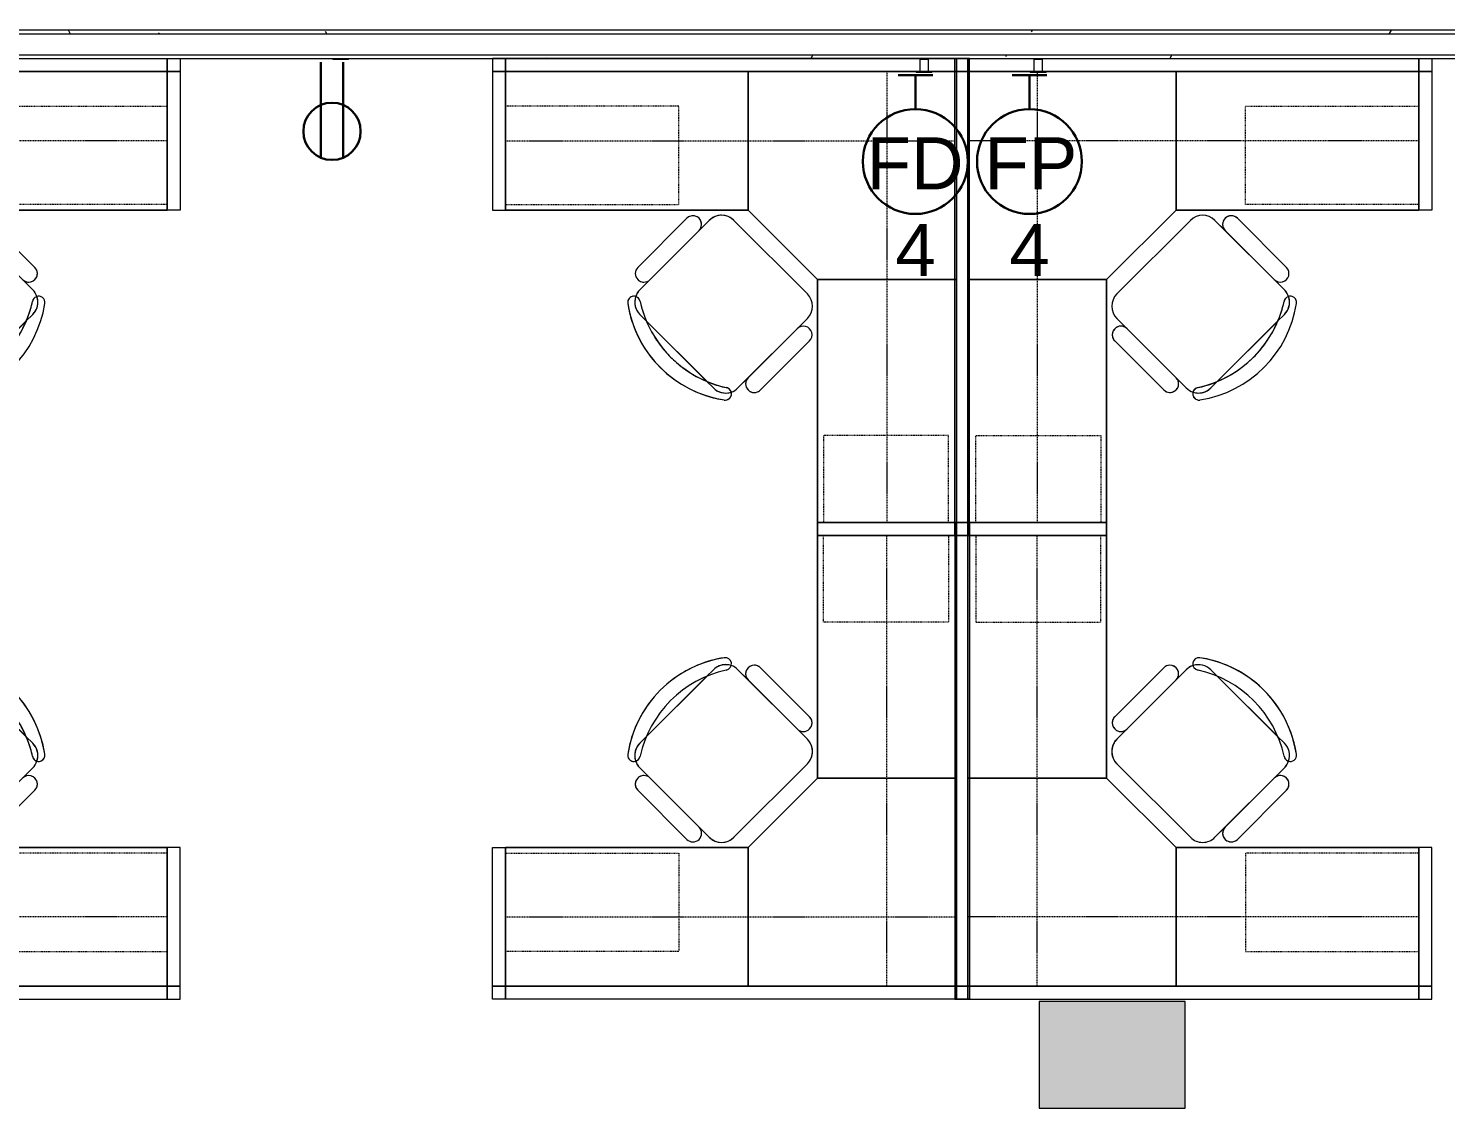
# Model space of a CAD drawing. Header units: inches. Extents: x 0 to 1536, y 72 to 1354.
# Drawn here: x 641.5 to 886.6, y 264.8 to 452.4 of the extents above; entities that cross this region are included whole.
import ezdxf

# ---------------------------------------------------------------- set-up
doc = ezdxf.new("R2010")
doc.units = ezdxf.units.IN
doc.header["$MEASUREMENT"] = 0
doc.linetypes.add('Hidden', pattern=[0.28125, 0.1875, -0.09375])
doc.linetypes.add('Hidden2', pattern=[0.140625, 0.09375, -0.046875])
for name, color, linetype, lineweight in [('A-ANNO-NOTE', 131, 'Continuous', 9), ('A-COLS', 52, 'Continuous', 13), ('A-WALL', 113, 'Continuous', 13), ('A-WALL-PATT', 111, 'Continuous', 13), ('E-ELEC-FIXT', 91, 'Continuous', 9), ('I-FURN', 30, 'Continuous', 9), ('I-FURN-PNLS', 30, 'Continuous', 9), ('I-WALL', 2, 'Continuous', 13)]:
    doc.layers.add(name, color=color, linetype=linetype, lineweight=lineweight)
doc.styles.add('Swis721 Lt BT_2', font='swissl.ttf', dxfattribs={"height": 9})
pattern_1 = [(0, (0, 0), (30.72, 7.68), [1.267, -21.773, 1.267, -21.773, -122.88]), (0, (0, 0), (30.72, 7.68), [-46.08, 1.267, -44.813, 1.267, -21.773, -53.76]), (0, (0, 0), (30.72, 7.68), [-115.2, 1.267, -14.093, 1.267, -37.133]), (120, (11.52, 3.84), (-22.011075, 22.7643), [1.267, -21.773, 1.267, -21.773, -122.88]), (120, (11.52, 3.84), (-22.011075, 22.7643), [-46.08, 1.267, -44.813, 1.267, -21.773, -53.76]), (120, (11.52, 3.84), (-22.011075, 22.7643), [-115.2, 1.267, -14.093, 1.267, -37.133]), (240, (15.36, 19.2), (-8.708925, -30.4443), [1.267, -21.773, 1.267, -21.773, -122.88]), (240, (15.36, 19.2), (-8.708925, -30.4443), [-46.08, 1.267, -44.813, 1.267, -21.773, -53.76]), (240, (15.36, 19.2), (-8.708925, -30.4443), [-115.2, 1.267, -14.093, 1.267, -37.133])]

# ---------------------------------------------------------------- blocks, each defined once
blk = doc.blocks.new('F-Workstation - Generic Typical - F-Workstation - admin-7098576-Level XX  POWER _ SIGNAL')
at = {"layer": 'I-FURN'}
for p, q in [((25.76, -38.49), (38.49, -25.76)), ((38.49, -25.76), (25.76, -38.49)), ((25.76, -38.49), (38.49, -25.76)), ((42.73, -25.76), (54.75, -37.78)), ((44.5, -27.53), (42.73, -25.76)), ((42.73, -25.76), (44.5, -27.53)), ((46.62, -25.4), (55.1, -33.89)), ((55.1, -33.89), (46.62, -25.4)), ((46.62, -25.4), (55.1, -33.89)), ((44.5, -27.53), (52.98, -36.01)), ((52.98, -36.01), (44.5, -27.53)), ((52.98, -36.01), (44.5, -27.53)), ((44.5, -27.53), (52.98, -36.01)), ((54.75, -37.78), (52.98, -36.01)), ((52.98, -36.01), (54.75, -37.78)), ((37.78, -54.75), (25.76, -42.73)), ((25.76, -42.73), (27.53, -44.5)), ((27.53, -44.5), (25.76, -42.73)), ((53.65, -43.12), (43.12, -53.65)), ((43.2, -53.57), (53.57, -43.2)), ((53.57, -43.2), (43.2, -53.57)), ((53.57, -43.2), (54.75, -42.02)), ((54.75, -42.02), (53.57, -43.2)), ((36.01, -52.98), (27.53, -44.5)), ((27.53, -44.5), (36.01, -52.98)), ((27.53, -44.5), (36.01, -52.98)), ((36.01, -52.98), (27.53, -44.5)), ((33.89, -55.1), (25.4, -46.62)), ((25.4, -46.62), (33.89, -55.1)), ((33.89, -55.1), (25.4, -46.62)), ((36.01, -52.98), (37.78, -54.75)), ((37.78, -54.75), (36.01, -52.98)), ((42.02, -54.75), (43.2, -53.57)), ((43.2, -53.57), (42.02, -54.75))]:
    blk.add_line(p, q, dxfattribs=at)
for centre, radius, start, end in [((40.61, -27.88), 3, 45, 135), ((40.61, -27.88), 3, 45, 135), ((40.61, -27.88), 3, 105, 135), ((40.61, -27.88), 3, 60, 105), ((40.61, -27.88), 3, 45, 60), ((45.56, -26.46), 1.5, 45, 225), ((45.56, -26.46), 1.5, 45, 225), ((45.56, -26.46), 1.5, 90, 210), ((45.56, -26.46), 1.5, 75, 90), ((45.56, -26.46), 1.5, 45, 75), ((45.56, -26.46), 1.5, 210, 225), ((54.04, -34.95), 1.5, 225, 45), ((54.04, -34.95), 1.5, 225, 45), ((54.04, -34.95), 1.5, 15, 45), ((54.04, -34.95), 1.5, 225, 255), ((54.04, -34.95), 1.5, 255, 270), ((54.04, -34.95), 1.5, 270, 315), ((54.04, -34.95), 1.5, 315, 15), ((27.88, -40.61), 3, 135, 225), ((27.88, -40.61), 3, 135, 225), ((27.88, -40.61), 3, 135, 225), ((55.77, -39.97), 1.08, 351.1745, 171.1745), ((55.77, -39.97), 1.08, 351.1745, 171.1745), ((52.63, -39.9), 3, 18.7164, 45), ((52.63, -39.9), 3, 18.6047, 45), ((52.63, -39.9), 3, 30, 45), ((52.63, -39.9), 3, 315, 18.6047), ((52.63, -39.9), 3, 315, 18.6047), ((55.77, -39.97), 1.08, 81.1745, 141.1745), ((52.63, -39.9), 3, 18.6047, 30), ((55.77, -39.97), 1.08, 351.1745, 81.1745), ((35.53, -35.53), 19.64, 282.5758, 347.4242), ((35.53, -35.53), 19.64, 282.5758, 347.4242), ((35.53, -35.53), 19.64, 282.5758, 347.4242), ((37.07, -37.07), 20, 278.8255, 351.1745), ((37.07, -37.07), 20, 278.8255, 351.1745), ((55.77, -39.97), 1.08, 141.1745, 171.1745), ((37.07, -37.07), 20, 342.1309, 351.1745), ((26.46, -45.56), 1.5, 45, 225), ((26.46, -45.56), 1.5, 45, 225), ((26.46, -45.56), 1.5, 105, 225), ((26.46, -45.56), 1.5, 60, 105), ((37.07, -37.07), 20, 324.0436, 342.1309), ((26.46, -45.56), 1.5, 45, 60), ((37.07, -37.07), 20, 278.8255, 324.0436), ((34.95, -54.04), 1.5, 225, 45), ((34.95, -54.04), 1.5, 225, 45), ((34.95, -54.04), 1.5, 30, 45), ((34.95, -54.04), 1.5, 345, 30), ((34.95, -54.04), 1.5, 225, 240), ((34.95, -54.04), 1.5, 240, 345), ((39.9, -52.63), 3, 225, 251.2836), ((39.9, -52.63), 3, 225, 251.3953), ((39.9, -52.63), 3, 225, 240), ((39.9, -52.63), 3, 240, 251.3953), ((39.97, -55.77), 1.08, 98.8255, 278.8255), ((39.97, -55.77), 1.08, 98.8255, 278.8255), ((39.97, -55.77), 1.08, 158.8255, 278.8255), ((39.9, -52.63), 3, 251.3953, 315), ((39.9, -52.63), 3, 251.3953, 315), ((39.97, -55.77), 1.08, 143.8255, 158.8255), ((39.97, -55.77), 1.08, 98.8255, 143.8255)]:
    blk.add_arc(centre, radius, start, end, dxfattribs=at)
at = {"layer": 'I-FURN-PNLS'}
for p, q in [((-2.25, 2.25), (-2.25, 0)), ((0, 2.25), (-2.25, 2.25)), ((-2.25, 0), (0, 0)), ((0, 0), (-2.25, 0)), ((-2.25, 0), (-2.25, -78)), ((0, 0), (0, 2.25)), ((78, 2.25), (0, 2.25)), ((0, 2.25), (0, 0)), ((0, 0), (78, 0)), ((0, -78), (0, 0)), ((0, 0), (0, -36)), ((36, 0), (0, 0)), ((0, 0), (0, -36)), ((36, 0), (0, 0)), ((0, 0), (36, 0)), ((0, -36), (0, 0)), ((78, 0), (36, 0)), ((36, 0), (36, -24)), ((36, -24), (36, 0)), ((36, -24), (36, 0)), ((36, 0), (36, -24)), ((78, 0), (36, 0)), ((36, 0), (36, -24)), ((36, -24), (36, 0)), ((36, 0), (78, 0)), ((78, 2.25), (78, 0)), ((80.25, 2.25), (78, 2.25)), ((78, 0), (78, 2.25)), ((78, -24), (78, 0)), ((78, 0), (80.25, 0)), ((80.25, 0), (78, 0)), ((78, 0), (78, -24)), ((78, -24), (78, 0)), ((78, 0), (78, -24)), ((80.25, 0), (80.25, 2.25)), ((80.25, -24), (80.25, 0)), ((24, -36), (36, -24)), ((24, -36), (36, -24)), ((36, -24), (24, -36)), ((36, -24), (78, -24)), ((36, -24), (78, -24)), ((78, -24), (36, -24)), ((63, -24), (78, -24)), ((78, -24), (80.25, -24)), ((24, -36), (0, -36)), ((0, -36), (0, -78)), ((0, -36), (24, -36)), ((0, -36), (24, -36)), ((24, -36), (0, -36)), ((24, -36), (0, -36)), ((0, -36), (0, -78)), ((0, -78), (0, -36)), ((0, -36), (24, -36)), ((24, -78), (24, -36)), ((24, -78), (24, -36)), ((24, -36), (24, -78)), ((24, -78), (24, -48)), ((-2.25, -78), (-2.25, -80.25)), ((0, -78), (-2.25, -78)), ((-2.25, -78), (0, -78)), ((0, -78), (24, -78)), ((0, -80.25), (0, -78)), ((24, -78), (0, -78)), ((0, -78), (0, -80.25)), ((0, -78), (24, -78)), ((24, -78), (0, -78)), ((24, -80.25), (24, -78)), ((-2.25, -80.25), (0, -80.25)), ((0, -80.25), (24, -80.25))]:
    blk.add_line(p, q, dxfattribs=at)
at = {"layer": 'I-FURN-PNLS', "linetype": 'Hidden'}
for p, q in [((12, -78), (12, 0)), ((0, -12), (78, -12))]:
    blk.add_line(p, q, dxfattribs=at)
at = {"layer": 'I-FURN-PNLS', "linetype": 'Hidden2'}
for p, q in [((63, -1.37), (63, -23)), ((78, -1.37), (63, -1.37)), ((78, -23), (78, -1.37)), ((63, -23), (78, -23)), ((23, -48), (6, -48)), ((6, -48), (6, -78)), ((23, -78), (23, -48)), ((6, -78), (23, -78))]:
    blk.add_line(p, q, dxfattribs=at)
blk = doc.blocks.new('F-Workstation - Generic Typical - F-Workstation - admin-7098555-Level XX  POWER _ SIGNAL')
at = {"layer": 'I-FURN'}
for p, q in [((33.89, 55.1), (25.4, 46.62)), ((33.89, 55.1), (25.4, 46.62)), ((25.4, 46.62), (33.89, 55.1)), ((37.78, 54.75), (25.76, 42.73)), ((37.78, 54.75), (36.01, 52.98)), ((36.01, 52.98), (37.78, 54.75)), ((43.2, 53.57), (42.02, 54.75)), ((42.02, 54.75), (43.2, 53.57)), ((27.53, 44.5), (36.01, 52.98)), ((36.01, 52.98), (27.53, 44.5)), ((36.01, 52.98), (27.53, 44.5)), ((27.53, 44.5), (36.01, 52.98)), ((53.65, 43.12), (43.12, 53.65)), ((53.57, 43.2), (43.2, 53.57)), ((43.2, 53.57), (53.57, 43.2)), ((27.53, 44.5), (25.76, 42.73)), ((25.76, 42.73), (27.53, 44.5)), ((54.75, 42.02), (53.57, 43.2)), ((53.57, 43.2), (54.75, 42.02)), ((25.76, 38.49), (38.49, 25.76)), ((25.76, 38.49), (38.49, 25.76)), ((38.49, 25.76), (25.76, 38.49)), ((42.73, 25.76), (54.75, 37.78)), ((52.98, 36.01), (54.75, 37.78)), ((54.75, 37.78), (52.98, 36.01)), ((52.98, 36.01), (44.5, 27.53)), ((44.5, 27.53), (52.98, 36.01)), ((44.5, 27.53), (52.98, 36.01)), ((52.98, 36.01), (44.5, 27.53)), ((46.62, 25.4), (55.1, 33.89)), ((46.62, 25.4), (55.1, 33.89)), ((55.1, 33.89), (46.62, 25.4)), ((42.73, 25.76), (44.5, 27.53)), ((44.5, 27.53), (42.73, 25.76))]:
    blk.add_line(p, q, dxfattribs=at)
for centre, radius, start, end in [((39.97, 55.77), 1.08, 81.1745, 261.1745), ((39.97, 55.77), 1.08, 81.1745, 261.1745), ((39.97, 55.77), 1.08, 126.1745, 171.1745), ((39.97, 55.77), 1.08, 81.1745, 126.1745), ((37.07, 37.07), 20, 8.8255, 81.1745), ((37.07, 37.07), 20, 8.8255, 81.1745), ((37.07, 37.07), 20, 54.0436, 81.1745), ((34.95, 54.04), 1.5, 315, 135), ((34.95, 54.04), 1.5, 315, 135), ((34.95, 54.04), 1.5, 105, 135), ((34.95, 54.04), 1.5, 75, 105), ((34.95, 54.04), 1.5, 60, 75), ((34.95, 54.04), 1.5, 15, 60), ((34.95, 54.04), 1.5, 315, 0), ((34.95, 54.04), 1.5, 0, 15), ((39.9, 52.63), 3, 108.7164, 135), ((39.9, 52.63), 3, 108.6047, 135), ((39.9, 52.63), 3, 108.6047, 135), ((39.97, 55.77), 1.08, 171.1745, 261.1745), ((39.9, 52.63), 3, 106.6077, 108.6047), ((39.9, 52.63), 3, 106.6077, 108.6047), ((39.9, 52.63), 3, 45, 106.1488), ((39.9, 52.63), 3, 105, 106.1488), ((39.9, 52.63), 3, 90, 105), ((35.53, 35.53), 19.64, 12.5758, 77.4242), ((35.53, 35.53), 19.64, 12.5758, 77.4242), ((35.53, 35.53), 19.64, 12.5758, 77.4242), ((39.9, 52.63), 3, 45, 90), ((37.07, 37.07), 20, 35.9564, 54.0436), ((26.46, 45.56), 1.5, 135, 315), ((26.46, 45.56), 1.5, 135, 315), ((26.46, 45.56), 1.5, 135, 315), ((37.07, 37.07), 20, 8.8255, 35.9564), ((27.88, 40.61), 3, 135, 225), ((27.88, 40.61), 3, 135, 225), ((27.88, 40.61), 3, 150, 165), ((27.88, 40.61), 3, 135, 150), ((52.63, 39.9), 3, 360, 45), ((52.63, 39.9), 3, 341.3953, 45), ((27.88, 40.61), 3, 165, 225), ((55.77, 39.97), 1.08, 188.8255, 8.8255), ((55.77, 39.97), 1.08, 188.8255, 8.8255), ((55.77, 39.97), 1.08, 188.8255, 8.8255), ((52.63, 39.9), 3, 341.3953, 360), ((52.63, 39.9), 3, 315, 341.2836), ((52.63, 39.9), 3, 315, 341.3953), ((52.63, 39.9), 3, 315, 341.3953), ((54.04, 34.95), 1.5, 315, 135), ((54.04, 34.95), 1.5, 315, 135), ((54.04, 34.95), 1.5, 120, 135), ((54.04, 34.95), 1.5, 0, 120), ((54.04, 34.95), 1.5, 315, 345), ((54.04, 34.95), 1.5, 345, 0), ((45.56, 26.46), 1.5, 135, 315), ((45.56, 26.46), 1.5, 135, 315), ((45.56, 26.46), 1.5, 135, 225), ((40.61, 27.88), 3, 225, 315), ((40.61, 27.88), 3, 225, 315), ((40.61, 27.88), 3, 225, 270), ((40.61, 27.88), 3, 270, 285), ((40.61, 27.88), 3, 285, 315), ((45.56, 26.46), 1.5, 225, 285), ((45.56, 26.46), 1.5, 285, 315)]:
    blk.add_arc(centre, radius, start, end, dxfattribs=at)
at = {"layer": 'I-FURN-PNLS'}
for p, q in [((-2.25, 78), (-2.25, 80.25)), ((-2.25, 80.25), (0, 80.25)), ((0, 80.25), (0, 78)), ((0, 78), (0, 80.25)), ((0, 80.25), (24, 80.25)), ((24, 80.25), (24, 78)), ((0, 78), (-2.25, 78)), ((-2.25, 78), (0, 78)), ((-2.25, 0), (-2.25, 78)), ((0, 36), (0, 78)), ((0, 78), (24, 78)), ((0, 78), (0, 0)), ((24, 78), (0, 78)), ((24, 78), (0, 78)), ((0, 78), (0, 36)), ((0, 36), (0, 78)), ((0, 78), (24, 78)), ((24, 78), (24, 36)), ((24, 78), (24, 48)), ((24, 36), (24, 78)), ((24, 78), (24, 36)), ((24, 36), (0, 36)), ((0, 0), (0, 36)), ((0, 36), (24, 36)), ((24, 36), (0, 36)), ((0, 36), (0, 0)), ((0, 0), (0, 36)), ((0, 36), (24, 36)), ((0, 36), (24, 36)), ((24, 36), (0, 36)), ((24, 36), (36, 24)), ((36, 24), (24, 36)), ((24, 36), (36, 24)), ((36, 0), (36, 24)), ((36, 24), (78, 24)), ((36, 24), (36, 0)), ((36, 0), (36, 24)), ((36, 24), (36, 0)), ((78, 24), (36, 24)), ((36, 24), (36, 0)), ((36, 0), (36, 24)), ((36, 24), (78, 24)), ((63, 24), (78, 24)), ((78, 24), (78, 0)), ((78, 24), (80.25, 24)), ((78, 0), (78, 24)), ((78, 0), (78, 24)), ((78, 24), (78, 0)), ((80.25, 24), (80.25, 0)), ((-2.25, -2.25), (-2.25, 0)), ((-2.25, 0), (0, 0)), ((0, 0), (-2.25, 0)), ((0, -2.25), (-2.25, -2.25)), ((0, 0), (0, -2.25)), ((0, -2.25), (0, 0)), ((0, 0), (78, 0)), ((36, 0), (0, 0)), ((0, 0), (36, 0)), ((36, 0), (0, 0)), ((78, -2.25), (0, -2.25)), ((78, 0), (36, 0)), ((36, 0), (78, 0)), ((78, 0), (36, 0)), ((78, -2.25), (78, 0)), ((78, 0), (80.25, 0)), ((78, 0), (78, -2.25)), ((80.25, 0), (78, 0)), ((80.25, -2.25), (78, -2.25)), ((80.25, 0), (80.25, -2.25))]:
    blk.add_line(p, q, dxfattribs=at)
at = {"layer": 'I-FURN-PNLS', "linetype": 'Hidden2'}
for p, q in [((6, 78), (23, 78)), ((6, 48), (6, 78)), ((23, 78), (23, 48)), ((23, 48), (6, 48)), ((63, 1.37), (63, 23)), ((63, 23), (78, 23)), ((78, 23), (78, 1.37)), ((78, 1.37), (63, 1.37))]:
    blk.add_line(p, q, dxfattribs=at)
at = {"layer": 'I-FURN-PNLS', "linetype": 'Hidden'}
for p, q in [((12, 78), (12, 0)), ((0, 12), (78, 12))]:
    blk.add_line(p, q, dxfattribs=at)
blk = doc.blocks.new('F-Workstation - Generic Typical - F-Workstation - admin-V7-Level XX  POWER _ SIGNAL')
at = {"layer": 'I-FURN'}
for p, q in [((25.76, -38.49), (38.49, -25.76)), ((38.49, -25.76), (25.76, -38.49)), ((25.76, -38.49), (38.49, -25.76)), ((42.73, -25.76), (54.75, -37.78)), ((44.5, -27.53), (42.73, -25.76)), ((42.73, -25.76), (44.5, -27.53)), ((46.62, -25.4), (55.1, -33.89)), ((55.1, -33.89), (46.62, -25.4)), ((46.62, -25.4), (55.1, -33.89)), ((44.5, -27.53), (52.98, -36.01)), ((52.98, -36.01), (44.5, -27.53)), ((52.98, -36.01), (44.5, -27.53)), ((44.5, -27.53), (52.98, -36.01)), ((54.75, -37.78), (52.98, -36.01)), ((52.98, -36.01), (54.75, -37.78)), ((37.78, -54.75), (25.76, -42.73)), ((25.76, -42.73), (27.53, -44.5)), ((27.53, -44.5), (25.76, -42.73)), ((53.65, -43.12), (43.12, -53.65)), ((43.2, -53.57), (53.57, -43.2)), ((53.57, -43.2), (43.2, -53.57)), ((53.57, -43.2), (54.75, -42.02)), ((54.75, -42.02), (53.57, -43.2)), ((36.01, -52.98), (27.53, -44.5)), ((27.53, -44.5), (36.01, -52.98)), ((27.53, -44.5), (36.01, -52.98)), ((36.01, -52.98), (27.53, -44.5)), ((33.89, -55.1), (25.4, -46.62)), ((25.4, -46.62), (33.89, -55.1)), ((33.89, -55.1), (25.4, -46.62)), ((36.01, -52.98), (37.78, -54.75)), ((37.78, -54.75), (36.01, -52.98)), ((42.02, -54.75), (43.2, -53.57)), ((43.2, -53.57), (42.02, -54.75))]:
    blk.add_line(p, q, dxfattribs=at)
for centre, radius, start, end in [((40.61, -27.88), 3, 45, 135), ((40.61, -27.88), 3, 45, 135), ((40.61, -27.88), 3, 45, 135), ((45.56, -26.46), 1.5, 45, 225), ((45.56, -26.46), 1.5, 45, 225), ((45.56, -26.46), 1.5, 135, 180), ((45.56, -26.46), 1.5, 180, 225), ((45.56, -26.46), 1.5, 90, 135), ((45.56, -26.46), 1.5, 60, 90), ((45.56, -26.46), 1.5, 45, 60), ((54.04, -34.95), 1.5, 225, 45), ((54.04, -34.95), 1.5, 225, 45), ((54.04, -34.95), 1.5, 225, 45), ((27.88, -40.61), 3, 135, 225), ((27.88, -40.61), 3, 135, 225), ((27.88, -40.61), 3, 135, 225), ((55.77, -39.97), 1.08, 351.1745, 171.1745), ((55.77, -39.97), 1.08, 351.1745, 171.1745), ((52.63, -39.9), 3, 18.7164, 45), ((52.63, -39.9), 3, 18.6047, 45), ((52.63, -39.9), 3, 18.6047, 45), ((52.63, -39.9), 3, 315, 18.6047), ((55.77, -39.97), 1.08, 96.1745, 156.1745), ((52.63, -39.9), 3, 0, 18.6047), ((55.77, -39.97), 1.08, 81.1745, 96.1745), ((55.77, -39.97), 1.08, 351.1745, 81.1745), ((35.53, -35.53), 19.64, 282.5758, 347.4242), ((35.53, -35.53), 19.64, 282.5758, 347.4242), ((37.07, -37.07), 20, 278.8255, 351.1745), ((37.07, -37.07), 20, 278.8255, 351.1745), ((35.53, -35.53), 19.64, 323.1061, 347.4242), ((55.77, -39.97), 1.08, 156.1745, 171.1745), ((52.63, -39.9), 3, 315, 330), ((52.63, -39.9), 3, 330, 0), ((37.07, -37.07), 20, 342.1309, 351.1745), ((26.46, -45.56), 1.5, 45, 225), ((26.46, -45.56), 1.5, 45, 225), ((26.46, -45.56), 1.5, 105, 180), ((26.46, -45.56), 1.5, 45, 105), ((37.07, -37.07), 20, 278.8255, 342.1309), ((26.46, -45.56), 1.5, 180, 225), ((35.53, -35.53), 19.64, 315, 323.1061), ((35.53, -35.53), 19.64, 290.6818, 315), ((34.95, -54.04), 1.5, 225, 45), ((34.95, -54.04), 1.5, 225, 45), ((34.95, -54.04), 1.5, 345, 45), ((35.53, -35.53), 19.64, 282.5758, 290.6818), ((34.95, -54.04), 1.5, 225, 315), ((34.95, -54.04), 1.5, 315, 345), ((39.9, -52.63), 3, 225, 251.2836), ((39.9, -52.63), 3, 225, 251.3953), ((39.9, -52.63), 3, 225, 251.3953), ((39.97, -55.77), 1.08, 98.8255, 278.8255), ((39.97, -55.77), 1.08, 98.8255, 278.8255), ((39.97, -55.77), 1.08, 173.8255, 188.8255), ((39.97, -55.77), 1.08, 143.8255, 173.8255), ((39.97, -55.77), 1.08, 188.8255, 203.8255), ((39.9, -52.63), 3, 251.3953, 315), ((39.9, -52.63), 3, 251.3953, 255), ((39.97, -55.77), 1.08, 203.8255, 278.8255), ((39.97, -55.77), 1.08, 98.8255, 143.8255), ((39.9, -52.63), 3, 255, 285), ((39.9, -52.63), 3, 285, 315)]:
    blk.add_arc(centre, radius, start, end, dxfattribs=at)
at = {"layer": 'I-FURN-PNLS'}
for p, q in [((-2.25, 2.25), (-2.25, 0)), ((0, 2.25), (-2.25, 2.25)), ((-2.25, 0), (0, 0)), ((0, 0), (-2.25, 0)), ((-2.25, 0), (-2.25, -78)), ((0, 0), (0, 2.25)), ((78, 2.25), (0, 2.25)), ((0, 2.25), (0, 0)), ((0, 0), (78, 0)), ((0, -78), (0, 0)), ((0, 0), (0, -36)), ((36, 0), (0, 0)), ((0, 0), (0, -36)), ((36, 0), (0, 0)), ((0, 0), (36, 0)), ((0, -36), (0, 0)), ((78, 0), (36, 0)), ((36, 0), (36, -24)), ((36, -24), (36, 0)), ((36, -24), (36, 0)), ((36, 0), (36, -24)), ((78, 0), (36, 0)), ((36, 0), (36, -24)), ((36, -24), (36, 0)), ((36, 0), (78, 0)), ((78, 2.25), (78, 0)), ((80.25, 2.25), (78, 2.25)), ((78, 0), (78, 2.25)), ((78, -24), (78, 0)), ((78, 0), (80.25, 0)), ((80.25, 0), (78, 0)), ((78, 0), (78, -24)), ((78, -24), (78, 0)), ((78, 0), (78, -24)), ((80.25, 0), (80.25, 2.25)), ((80.25, -24), (80.25, 0)), ((24, -36), (36, -24)), ((24, -36), (36, -24)), ((36, -24), (24, -36)), ((36, -24), (78, -24)), ((36, -24), (78, -24)), ((78, -24), (36, -24)), ((63, -24), (78, -24)), ((78, -24), (80.25, -24)), ((24, -36), (0, -36)), ((0, -36), (0, -78)), ((0, -36), (24, -36)), ((0, -36), (24, -36)), ((24, -36), (0, -36)), ((24, -36), (0, -36)), ((0, -36), (0, -78)), ((0, -78), (0, -36)), ((0, -36), (24, -36)), ((24, -78), (24, -36)), ((24, -78), (24, -36)), ((24, -36), (24, -78)), ((24, -78), (24, -48)), ((-2.25, -78), (-2.25, -80.25)), ((0, -78), (-2.25, -78)), ((-2.25, -78), (0, -78)), ((0, -78), (24, -78)), ((0, -80.25), (0, -78)), ((24, -78), (0, -78)), ((0, -78), (0, -80.25)), ((0, -78), (24, -78)), ((24, -78), (0, -78)), ((24, -80.25), (24, -78)), ((-2.25, -80.25), (0, -80.25)), ((0, -80.25), (24, -80.25))]:
    blk.add_line(p, q, dxfattribs=at)
at = {"layer": 'I-FURN-PNLS', "linetype": 'Hidden'}
for p, q in [((12, -78), (12, 0)), ((0, -12), (78, -12))]:
    blk.add_line(p, q, dxfattribs=at)
at = {"layer": 'I-FURN-PNLS', "linetype": 'Hidden2'}
for p, q in [((63, -1.37), (63, -23)), ((78, -1.37), (63, -1.37)), ((78, -23), (78, -1.37)), ((63, -23), (78, -23)), ((23, -48), (6, -48)), ((6, -48), (6, -78)), ((23, -78), (23, -48)), ((6, -78), (23, -78))]:
    blk.add_line(p, q, dxfattribs=at)
blk = doc.blocks.new('F-Workstation - Generic Typical - F-Workstation - admin-V10-Level XX  POWER _ SIGNAL')
at = {"layer": 'I-FURN'}
for p, q in [((33.89, 55.1), (25.4, 46.62)), ((33.89, 55.1), (25.4, 46.62)), ((25.4, 46.62), (33.89, 55.1)), ((37.78, 54.75), (25.76, 42.73)), ((37.78, 54.75), (36.01, 52.98)), ((36.01, 52.98), (37.78, 54.75)), ((43.2, 53.57), (42.02, 54.75)), ((42.02, 54.75), (43.2, 53.57)), ((27.53, 44.5), (36.01, 52.98)), ((36.01, 52.98), (27.53, 44.5)), ((36.01, 52.98), (27.53, 44.5)), ((27.53, 44.5), (36.01, 52.98)), ((53.65, 43.12), (43.12, 53.65)), ((53.57, 43.2), (43.2, 53.57)), ((43.2, 53.57), (53.57, 43.2)), ((27.53, 44.5), (25.76, 42.73)), ((25.76, 42.73), (27.53, 44.5)), ((54.75, 42.02), (53.57, 43.2)), ((53.57, 43.2), (54.75, 42.02)), ((25.76, 38.49), (38.49, 25.76)), ((25.76, 38.49), (38.49, 25.76)), ((38.49, 25.76), (25.76, 38.49)), ((42.73, 25.76), (54.75, 37.78)), ((52.98, 36.01), (54.75, 37.78)), ((54.75, 37.78), (52.98, 36.01)), ((52.98, 36.01), (44.5, 27.53)), ((44.5, 27.53), (52.98, 36.01)), ((44.5, 27.53), (52.98, 36.01)), ((52.98, 36.01), (44.5, 27.53)), ((46.62, 25.4), (55.1, 33.89)), ((46.62, 25.4), (55.1, 33.89)), ((55.1, 33.89), (46.62, 25.4)), ((42.73, 25.76), (44.5, 27.53)), ((44.5, 27.53), (42.73, 25.76))]:
    blk.add_line(p, q, dxfattribs=at)
for centre, radius, start, end in [((39.97, 55.77), 1.08, 81.1745, 261.1745), ((39.97, 55.77), 1.08, 81.1745, 261.1745), ((39.97, 55.77), 1.08, 126.1745, 156.1745), ((39.97, 55.77), 1.08, 81.1745, 126.1745), ((37.07, 37.07), 20, 8.8255, 81.1745), ((37.07, 37.07), 20, 8.8255, 81.1745), ((37.07, 37.07), 20, 8.8255, 81.1745), ((34.95, 54.04), 1.5, 315, 135), ((34.95, 54.04), 1.5, 315, 135), ((34.95, 54.04), 1.5, 90, 135), ((34.95, 54.04), 1.5, 75, 90), ((34.95, 54.04), 1.5, 315, 75), ((39.9, 52.63), 3, 108.7164, 135), ((39.9, 52.63), 3, 108.6047, 135), ((39.9, 52.63), 3, 120, 135), ((39.9, 52.63), 3, 108.6047, 120), ((39.97, 55.77), 1.08, 171.1745, 201.1745), ((39.97, 55.77), 1.08, 156.1745, 171.1745), ((39.9, 52.63), 3, 45, 108.6047), ((39.9, 52.63), 3, 105, 108.6047), ((39.97, 55.77), 1.08, 201.1745, 216.1745), ((39.97, 55.77), 1.08, 216.1745, 246.1745), ((39.9, 52.63), 3, 45, 105), ((39.97, 55.77), 1.08, 246.1745, 261.1745), ((35.53, 35.53), 19.64, 12.5758, 77.4242), ((35.53, 35.53), 19.64, 12.5758, 77.4242), ((35.53, 35.53), 19.64, 53.1061, 77.4242), ((35.53, 35.53), 19.64, 45, 53.1061), ((35.53, 35.53), 19.64, 12.5758, 45), ((26.46, 45.56), 1.5, 135, 315), ((26.46, 45.56), 1.5, 135, 315), ((26.46, 45.56), 1.5, 135, 285), ((26.46, 45.56), 1.5, 285, 300), ((26.46, 45.56), 1.5, 300, 315), ((27.88, 40.61), 3, 135, 225), ((27.88, 40.61), 3, 135, 225), ((27.88, 40.61), 3, 135, 225), ((52.63, 39.9), 3, 15, 45), ((52.63, 39.9), 3, 341.3953, 45), ((55.77, 39.97), 1.08, 188.8255, 8.8255), ((55.77, 39.97), 1.08, 188.8255, 8.8255), ((55.77, 39.97), 1.08, 188.8255, 263.8255), ((52.63, 39.9), 3, 341.3953, 360), ((52.63, 39.9), 3, 360, 15), ((55.77, 39.97), 1.08, 278.8255, 323.8255), ((55.77, 39.97), 1.08, 323.8255, 353.8255), ((55.77, 39.97), 1.08, 353.8255, 8.8255), ((52.63, 39.9), 3, 315, 341.2836), ((52.63, 39.9), 3, 315, 341.3953), ((52.63, 39.9), 3, 315, 341.3953), ((55.77, 39.97), 1.08, 263.8255, 278.8255), ((54.04, 34.95), 1.5, 315, 135), ((54.04, 34.95), 1.5, 315, 135), ((54.04, 34.95), 1.5, 120, 135), ((54.04, 34.95), 1.5, 315, 120), ((45.56, 26.46), 1.5, 135, 315), ((45.56, 26.46), 1.5, 135, 315), ((45.56, 26.46), 1.5, 150, 225), ((45.56, 26.46), 1.5, 135, 150), ((40.61, 27.88), 3, 225, 315), ((40.61, 27.88), 3, 225, 315), ((40.61, 27.88), 3, 225, 315), ((45.56, 26.46), 1.5, 225, 285), ((45.56, 26.46), 1.5, 285, 315)]:
    blk.add_arc(centre, radius, start, end, dxfattribs=at)
at = {"layer": 'I-FURN-PNLS'}
for p, q in [((-2.25, 78), (-2.25, 80.25)), ((-2.25, 80.25), (0, 80.25)), ((0, 80.25), (0, 78)), ((0, 78), (0, 80.25)), ((0, 80.25), (24, 80.25)), ((24, 80.25), (24, 78)), ((0, 78), (-2.25, 78)), ((-2.25, 78), (0, 78)), ((-2.25, 0), (-2.25, 78)), ((0, 36), (0, 78)), ((0, 78), (24, 78)), ((0, 78), (0, 0)), ((24, 78), (0, 78)), ((24, 78), (0, 78)), ((0, 78), (0, 36)), ((0, 36), (0, 78)), ((0, 78), (24, 78)), ((24, 78), (24, 36)), ((24, 78), (24, 48)), ((24, 36), (24, 78)), ((24, 78), (24, 36)), ((24, 36), (0, 36)), ((0, 0), (0, 36)), ((0, 36), (24, 36)), ((24, 36), (0, 36)), ((0, 36), (0, 0)), ((0, 0), (0, 36)), ((0, 36), (24, 36)), ((0, 36), (24, 36)), ((24, 36), (0, 36)), ((24, 36), (36, 24)), ((36, 24), (24, 36)), ((24, 36), (36, 24)), ((36, 0), (36, 24)), ((36, 24), (78, 24)), ((36, 24), (36, 0)), ((36, 0), (36, 24)), ((36, 24), (36, 0)), ((78, 24), (36, 24)), ((36, 24), (36, 0)), ((36, 0), (36, 24)), ((36, 24), (78, 24)), ((63, 24), (78, 24)), ((78, 24), (78, 0)), ((78, 24), (80.25, 24)), ((78, 0), (78, 24)), ((78, 0), (78, 24)), ((78, 24), (78, 0)), ((80.25, 24), (80.25, 0)), ((-2.25, -2.25), (-2.25, 0)), ((-2.25, 0), (0, 0)), ((0, 0), (-2.25, 0)), ((0, -2.25), (-2.25, -2.25)), ((0, 0), (0, -2.25)), ((0, -2.25), (0, 0)), ((0, 0), (78, 0)), ((36, 0), (0, 0)), ((0, 0), (36, 0)), ((36, 0), (0, 0)), ((78, -2.25), (0, -2.25)), ((78, 0), (36, 0)), ((36, 0), (78, 0)), ((78, 0), (36, 0)), ((78, -2.25), (78, 0)), ((78, 0), (80.25, 0)), ((78, 0), (78, -2.25)), ((80.25, 0), (78, 0)), ((80.25, -2.25), (78, -2.25)), ((80.25, 0), (80.25, -2.25))]:
    blk.add_line(p, q, dxfattribs=at)
at = {"layer": 'I-FURN-PNLS', "linetype": 'Hidden2'}
for p, q in [((6, 78), (23, 78)), ((6, 48), (6, 78)), ((23, 78), (23, 48)), ((23, 48), (6, 48)), ((63, 1.37), (63, 23)), ((63, 23), (78, 23)), ((78, 23), (78, 1.37)), ((78, 1.37), (63, 1.37))]:
    blk.add_line(p, q, dxfattribs=at)
at = {"layer": 'I-FURN-PNLS', "linetype": 'Hidden'}
for p, q in [((12, 78), (12, 0)), ((0, 12), (78, 12))]:
    blk.add_line(p, q, dxfattribs=at)
blk = doc.blocks.new('F-Workstation - Generic Typical - F-Workstation - admin-V11-Level XX  POWER _ SIGNAL')
at = {"layer": 'I-FURN'}
for p, q in [((25.76, -38.49), (38.49, -25.76)), ((38.49, -25.76), (25.76, -38.49)), ((25.76, -38.49), (38.49, -25.76)), ((42.73, -25.76), (54.75, -37.78)), ((44.5, -27.53), (42.73, -25.76)), ((42.73, -25.76), (44.5, -27.53)), ((46.62, -25.4), (55.1, -33.89)), ((55.1, -33.89), (46.62, -25.4)), ((46.62, -25.4), (55.1, -33.89)), ((44.5, -27.53), (52.98, -36.01)), ((52.98, -36.01), (44.5, -27.53)), ((52.98, -36.01), (44.5, -27.53)), ((44.5, -27.53), (52.98, -36.01)), ((54.75, -37.78), (52.98, -36.01)), ((52.98, -36.01), (54.75, -37.78)), ((37.78, -54.75), (25.76, -42.73)), ((25.76, -42.73), (27.53, -44.5)), ((27.53, -44.5), (25.76, -42.73)), ((53.65, -43.12), (43.12, -53.65)), ((43.2, -53.57), (53.57, -43.2)), ((53.57, -43.2), (43.2, -53.57)), ((53.57, -43.2), (54.75, -42.02)), ((54.75, -42.02), (53.57, -43.2)), ((36.01, -52.98), (27.53, -44.5)), ((27.53, -44.5), (36.01, -52.98)), ((27.53, -44.5), (36.01, -52.98)), ((36.01, -52.98), (27.53, -44.5)), ((33.89, -55.1), (25.4, -46.62)), ((25.4, -46.62), (33.89, -55.1)), ((33.89, -55.1), (25.4, -46.62)), ((36.01, -52.98), (37.78, -54.75)), ((37.78, -54.75), (36.01, -52.98)), ((42.02, -54.75), (43.2, -53.57)), ((43.2, -53.57), (42.02, -54.75)), ((40.68, -55.53), (40.68, -55.53))]:
    blk.add_line(p, q, dxfattribs=at)
for centre, radius, start, end in [((40.61, -27.88), 3, 45, 135), ((40.61, -27.88), 3, 45, 135), ((40.61, -27.88), 3, 45, 135), ((45.56, -26.46), 1.5, 45, 225), ((45.56, -26.46), 1.5, 45, 225), ((45.56, -26.46), 1.5, 45, 225), ((54.04, -34.95), 1.5, 225, 45), ((54.04, -34.95), 1.5, 225, 45), ((54.04, -34.95), 1.5, 30, 45), ((54.04, -34.95), 1.5, 15, 30), ((54.04, -34.95), 1.5, 225, 300), ((54.04, -34.95), 1.5, 300, 330), ((54.04, -34.95), 1.5, 330, 15), ((27.88, -40.61), 3, 135, 225), ((27.88, -40.61), 3, 135, 225), ((27.88, -40.61), 3, 150, 180), ((27.88, -40.61), 3, 135, 150), ((55.77, -39.97), 1.08, 351.1745, 171.1745), ((55.77, -39.97), 1.08, 351.1745, 171.1745), ((55.77, -39.97), 1.08, 126.1745, 171.1745), ((52.63, -39.9), 3, 18.7164, 45), ((52.63, -39.9), 3, 18.6047, 45), ((52.63, -39.9), 3, 18.6047, 45), ((52.63, -39.9), 3, 315, 18.6047), ((55.77, -39.97), 1.08, 96.1745, 126.1745), ((52.63, -39.9), 3, 15, 18.6047), ((52.63, -39.9), 3, 345, 15), ((55.77, -39.97), 1.08, 81.1745, 96.1745), ((55.77, -39.97), 1.08, 51.1745, 81.1745), ((55.77, -39.97), 1.08, 36.1745, 51.1745), ((27.88, -40.61), 3, 180, 195), ((27.88, -40.61), 3, 195, 225), ((35.53, -35.53), 19.64, 282.5758, 347.4242), ((35.53, -35.53), 19.64, 282.5758, 347.4242), ((37.07, -37.07), 20, 278.8255, 351.1745), ((37.07, -37.07), 20, 278.8255, 351.1745), ((35.53, -35.53), 19.64, 339.3182, 347.4242), ((52.63, -39.9), 3, 315, 345), ((37.07, -37.07), 20, 342.1309, 351.1745), ((55.77, -39.97), 1.08, 351.1745, 36.1745), ((26.46, -45.56), 1.5, 45, 225), ((26.46, -45.56), 1.5, 45, 225), ((26.46, -45.56), 1.5, 75, 120), ((26.46, -45.56), 1.5, 45, 75), ((37.07, -37.07), 20, 296.9127, 342.1309), ((35.53, -35.53), 19.64, 323.1061, 339.3182), ((26.46, -45.56), 1.5, 135, 180), ((26.46, -45.56), 1.5, 180, 195), ((26.46, -45.56), 1.5, 195, 225), ((26.46, -45.56), 1.5, 120, 135), ((35.53, -35.53), 19.64, 315, 323.1061), ((35.53, -35.53), 19.64, 282.5758, 306.8939), ((35.53, -35.53), 19.64, 306.8939, 315), ((34.95, -54.04), 1.5, 225, 45), ((34.95, -54.04), 1.5, 225, 45), ((34.95, -54.04), 1.5, 0, 45), ((34.95, -54.04), 1.5, 225, 270), ((34.95, -54.04), 1.5, 270, 315), ((34.95, -54.04), 1.5, 315, 345), ((34.95, -54.04), 1.5, 345, 0), ((39.9, -52.63), 3, 225, 251.2836), ((39.9, -52.63), 3, 225, 251.3953), ((39.9, -52.63), 3, 225, 251.3953), ((39.97, -55.77), 1.08, 98.8255, 278.8255), ((39.97, -55.77), 1.08, 98.8255, 278.8255), ((39.97, -55.77), 1.08, 173.8255, 218.8255), ((39.97, -55.77), 1.08, 143.8255, 173.8255), ((39.9, -52.63), 3, 251.3953, 315), ((39.9, -52.63), 3, 251.3953, 284.9915), ((39.97, -55.77), 1.08, 98.8255, 143.8255), ((37.07, -37.07), 20, 278.8255, 287.8691), ((39.9, -52.63), 3, 285, 315), ((37.07, -37.07), 20, 287.8691, 296.9127), ((39.97, -55.77), 1.08, 218.8255, 263.8255), ((39.97, -55.77), 1.08, 263.8255, 278.8255)]:
    blk.add_arc(centre, radius, start, end, dxfattribs=at)
at = {"layer": 'I-FURN-PNLS'}
for p, q in [((-2.25, 2.25), (-2.25, 0)), ((0, 2.25), (-2.25, 2.25)), ((-2.25, 0), (0, 0)), ((0, 0), (-2.25, 0)), ((-2.25, 0), (-2.25, -78)), ((0, 0), (0, 2.25)), ((78, 2.25), (0, 2.25)), ((0, 2.25), (0, 0)), ((0, 0), (78, 0)), ((0, -78), (0, 0)), ((0, 0), (0, -36)), ((36, 0), (0, 0)), ((0, 0), (0, -36)), ((36, 0), (0, 0)), ((0, 0), (36, 0)), ((0, -36), (0, 0)), ((78, 0), (36, 0)), ((36, 0), (36, -24)), ((36, -24), (36, 0)), ((36, -24), (36, 0)), ((36, 0), (36, -24)), ((78, 0), (36, 0)), ((36, 0), (36, -24)), ((36, -24), (36, 0)), ((36, 0), (78, 0)), ((78, 2.25), (78, 0)), ((80.25, 2.25), (78, 2.25)), ((78, 0), (78, 2.25)), ((78, -24), (78, 0)), ((78, 0), (80.25, 0)), ((80.25, 0), (78, 0)), ((78, 0), (78, -24)), ((78, -24), (78, 0)), ((78, 0), (78, -24)), ((80.25, 0), (80.25, 2.25)), ((80.25, -24), (80.25, 0)), ((24, -36), (36, -24)), ((24, -36), (36, -24)), ((36, -24), (24, -36)), ((36, -24), (78, -24)), ((36, -24), (78, -24)), ((78, -24), (36, -24)), ((63, -24), (78, -24)), ((78, -24), (80.25, -24)), ((24, -36), (0, -36)), ((0, -36), (0, -78)), ((0, -36), (24, -36)), ((0, -36), (24, -36)), ((24, -36), (0, -36)), ((24, -36), (0, -36)), ((0, -36), (0, -78)), ((0, -78), (0, -36)), ((0, -36), (24, -36)), ((24, -78), (24, -36)), ((24, -78), (24, -36)), ((24, -36), (24, -78)), ((24, -78), (24, -48)), ((-2.25, -78), (-2.25, -80.25)), ((0, -78), (-2.25, -78)), ((-2.25, -78), (0, -78)), ((0, -78), (24, -78)), ((0, -80.25), (0, -78)), ((24, -78), (0, -78)), ((0, -78), (0, -80.25)), ((0, -78), (24, -78)), ((24, -78), (0, -78)), ((24, -80.25), (24, -78)), ((-2.25, -80.25), (0, -80.25)), ((0, -80.25), (24, -80.25))]:
    blk.add_line(p, q, dxfattribs=at)
at = {"layer": 'I-FURN-PNLS', "linetype": 'Hidden'}
for p, q in [((12, -78), (12, 0)), ((0, -12), (78, -12))]:
    blk.add_line(p, q, dxfattribs=at)
at = {"layer": 'I-FURN-PNLS', "linetype": 'Hidden2'}
for p, q in [((63, -1.37), (63, -23)), ((78, -1.37), (63, -1.37)), ((78, -23), (78, -1.37)), ((63, -23), (78, -23)), ((23, -48), (6, -48)), ((6, -48), (6, -78)), ((23, -78), (23, -48)), ((6, -78), (23, -78))]:
    blk.add_line(p, q, dxfattribs=at)
blk = doc.blocks.new('F-Workstation - Generic Typical - F-Workstation - admin-V12-Level XX  POWER _ SIGNAL')
at = {"layer": 'I-FURN'}
for p, q in [((33.89, 55.1), (25.4, 46.62)), ((33.89, 55.1), (25.4, 46.62)), ((25.4, 46.62), (33.89, 55.1)), ((37.78, 54.75), (25.76, 42.73)), ((37.78, 54.75), (36.01, 52.98)), ((36.01, 52.98), (37.78, 54.75)), ((43.2, 53.57), (42.02, 54.75)), ((42.02, 54.75), (43.2, 53.57)), ((27.53, 44.5), (36.01, 52.98)), ((36.01, 52.98), (27.53, 44.5)), ((36.01, 52.98), (27.53, 44.5)), ((27.53, 44.5), (36.01, 52.98)), ((53.65, 43.12), (43.12, 53.65)), ((53.57, 43.2), (43.2, 53.57)), ((43.2, 53.57), (53.57, 43.2)), ((27.53, 44.5), (25.76, 42.73)), ((25.76, 42.73), (27.53, 44.5)), ((54.75, 42.02), (53.57, 43.2)), ((53.57, 43.2), (54.75, 42.02)), ((25.76, 38.49), (38.49, 25.76)), ((25.76, 38.49), (38.49, 25.76)), ((38.49, 25.76), (25.76, 38.49)), ((42.73, 25.76), (54.75, 37.78)), ((52.98, 36.01), (54.75, 37.78)), ((54.75, 37.78), (52.98, 36.01)), ((52.98, 36.01), (44.5, 27.53)), ((44.5, 27.53), (52.98, 36.01)), ((44.5, 27.53), (52.98, 36.01)), ((52.98, 36.01), (44.5, 27.53)), ((46.62, 25.4), (55.1, 33.89)), ((46.62, 25.4), (55.1, 33.89)), ((55.1, 33.89), (46.62, 25.4)), ((42.73, 25.76), (44.5, 27.53)), ((44.5, 27.53), (42.73, 25.76))]:
    blk.add_line(p, q, dxfattribs=at)
for centre, radius, start, end in [((39.97, 55.77), 1.08, 81.1745, 261.1745), ((39.97, 55.77), 1.08, 81.1745, 261.1745), ((39.97, 55.77), 1.08, 141.1745, 171.1745), ((39.97, 55.77), 1.08, 81.1745, 141.1745), ((37.07, 37.07), 20, 8.8255, 81.1745), ((37.07, 37.07), 20, 8.8255, 81.1745), ((37.07, 37.07), 20, 8.8255, 81.1745), ((34.95, 54.04), 1.5, 315, 135), ((34.95, 54.04), 1.5, 315, 135), ((34.95, 54.04), 1.5, 90, 135), ((34.95, 54.04), 1.5, 60, 90), ((34.95, 54.04), 1.5, 45, 60), ((34.95, 54.04), 1.5, 0, 45), ((34.95, 54.04), 1.5, 345, 0), ((39.9, 52.63), 3, 108.7164, 135), ((39.9, 52.63), 3, 108.6047, 135), ((39.9, 52.63), 3, 108.6047, 135), ((39.97, 55.77), 1.08, 171.1745, 186.1745), ((39.97, 55.77), 1.08, 186.1745, 201.1745), ((39.9, 52.63), 3, 60, 108.6047), ((39.9, 52.63), 3, 45, 108.6047), ((39.97, 55.77), 1.08, 201.1745, 216.1745), ((39.97, 55.77), 1.08, 216.1745, 231.1745), ((39.97, 55.77), 1.08, 231.1745, 246.1745), ((39.97, 55.77), 1.08, 246.1745, 261.1745), ((35.53, 35.53), 19.64, 12.5758, 77.4242), ((35.53, 35.53), 19.64, 12.5758, 77.4242), ((35.53, 35.53), 19.64, 69.3182, 77.4242), ((39.9, 52.63), 3, 45, 60), ((34.95, 54.04), 1.5, 315, 345), ((35.53, 35.53), 19.64, 36.8939, 69.3182), ((26.46, 45.56), 1.5, 135, 315), ((26.46, 45.56), 1.5, 135, 315), ((26.46, 45.56), 1.5, 135, 180), ((35.53, 35.53), 19.64, 28.7879, 36.8939), ((26.46, 45.56), 1.5, 180, 195), ((26.46, 45.56), 1.5, 195, 285), ((26.46, 45.56), 1.5, 285, 300), ((26.46, 45.56), 1.5, 300, 315), ((35.53, 35.53), 19.64, 12.5758, 28.7879), ((27.88, 40.61), 3, 135, 225), ((27.88, 40.61), 3, 135, 225), ((27.88, 40.61), 3, 135, 195), ((52.63, 39.9), 3, 341.3953, 45), ((52.63, 39.9), 3, 341.3953, 45), ((27.88, 40.61), 3, 195, 225), ((55.77, 39.97), 1.08, 188.8255, 8.8255), ((55.77, 39.97), 1.08, 188.8255, 8.8255), ((55.77, 39.97), 1.08, 188.8255, 218.8255), ((55.77, 39.97), 1.08, 218.8255, 248.8255), ((55.77, 39.97), 1.08, 308.8255, 338.8255), ((55.77, 39.97), 1.08, 338.8255, 8.8255), ((52.63, 39.9), 3, 315, 341.2836), ((52.63, 39.9), 3, 315, 341.3953), ((52.63, 39.9), 3, 315, 341.3953), ((55.77, 39.97), 1.08, 248.8255, 263.8255), ((55.77, 39.97), 1.08, 263.8255, 308.8255), ((54.04, 34.95), 1.5, 315, 135), ((54.04, 34.95), 1.5, 315, 135), ((54.04, 34.95), 1.5, 45, 135), ((54.04, 34.95), 1.5, 30, 45), ((54.04, 34.95), 1.5, 315, 15), ((54.04, 34.95), 1.5, 15, 30), ((45.56, 26.46), 1.5, 135, 315), ((45.56, 26.46), 1.5, 135, 315), ((45.56, 26.46), 1.5, 135, 180), ((40.61, 27.88), 3, 225, 315), ((40.61, 27.88), 3, 225, 315), ((40.61, 27.88), 3, 225, 300), ((40.61, 27.88), 3, 300, 315), ((45.56, 26.46), 1.5, 180, 210), ((45.56, 26.46), 1.5, 210, 315)]:
    blk.add_arc(centre, radius, start, end, dxfattribs=at)
at = {"layer": 'I-FURN-PNLS'}
for p, q in [((-2.25, 78), (-2.25, 80.25)), ((-2.25, 80.25), (0, 80.25)), ((0, 80.25), (0, 78)), ((0, 78), (0, 80.25)), ((0, 80.25), (24, 80.25)), ((24, 80.25), (24, 78)), ((0, 78), (-2.25, 78)), ((-2.25, 78), (0, 78)), ((-2.25, 0), (-2.25, 78)), ((0, 36), (0, 78)), ((0, 78), (24, 78)), ((0, 78), (0, 0)), ((24, 78), (0, 78)), ((24, 78), (0, 78)), ((0, 78), (0, 36)), ((0, 36), (0, 78)), ((0, 78), (24, 78)), ((24, 78), (24, 36)), ((24, 78), (24, 48)), ((24, 36), (24, 78)), ((24, 78), (24, 36)), ((24, 36), (0, 36)), ((0, 0), (0, 36)), ((0, 36), (24, 36)), ((24, 36), (0, 36)), ((0, 36), (0, 0)), ((0, 0), (0, 36)), ((0, 36), (24, 36)), ((0, 36), (24, 36)), ((24, 36), (0, 36)), ((24, 36), (36, 24)), ((36, 24), (24, 36)), ((24, 36), (36, 24)), ((36, 0), (36, 24)), ((36, 24), (78, 24)), ((36, 24), (36, 0)), ((36, 0), (36, 24)), ((36, 24), (36, 0)), ((78, 24), (36, 24)), ((36, 24), (36, 0)), ((36, 0), (36, 24)), ((36, 24), (78, 24)), ((63, 24), (78, 24)), ((78, 24), (78, 0)), ((78, 24), (80.25, 24)), ((78, 0), (78, 24)), ((78, 0), (78, 24)), ((78, 24), (78, 0)), ((80.25, 24), (80.25, 0)), ((-2.25, -2.25), (-2.25, 0)), ((-2.25, 0), (0, 0)), ((0, 0), (-2.25, 0)), ((0, -2.25), (-2.25, -2.25)), ((0, 0), (0, -2.25)), ((0, -2.25), (0, 0)), ((0, 0), (78, 0)), ((36, 0), (0, 0)), ((0, 0), (36, 0)), ((36, 0), (0, 0)), ((78, -2.25), (0, -2.25)), ((78, 0), (36, 0)), ((36, 0), (78, 0)), ((78, 0), (36, 0)), ((78, -2.25), (78, 0)), ((78, 0), (80.25, 0)), ((78, 0), (78, -2.25)), ((80.25, 0), (78, 0)), ((80.25, -2.25), (78, -2.25)), ((80.25, 0), (80.25, -2.25))]:
    blk.add_line(p, q, dxfattribs=at)
at = {"layer": 'I-FURN-PNLS', "linetype": 'Hidden2'}
for p, q in [((6, 78), (23, 78)), ((6, 48), (6, 78)), ((23, 78), (23, 48)), ((23, 48), (6, 48)), ((63, 1.37), (63, 23)), ((63, 23), (78, 23)), ((78, 23), (78, 1.37)), ((78, 1.37), (63, 1.37))]:
    blk.add_line(p, q, dxfattribs=at)
at = {"layer": 'I-FURN-PNLS', "linetype": 'Hidden'}
for p, q in [((12, 78), (12, 0)), ((0, 12), (78, 12))]:
    blk.add_line(p, q, dxfattribs=at)
blk = doc.blocks.new('existing columns - existing columns-7228682-Level XX  POWER _ SIGNAL')
at = {"layer": 'A-COLS', "lineweight": 9}
h = blk.add_hatch(color=7, dxfattribs=at)
h.paths.add_polyline_path([(384.5, 264.85), (384.5, 284.85), (359.5, 284.85), (359.5, 264.85), (378.37, 264.85)], flags=0)
h.paths.add_polyline_path([(1273.33, 265.1), (1296.58, 265.1), (1296.58, 284.6), (1273.33, 284.6), (1273.33, 266.87)], flags=0)
h.paths.add_polyline_path([(614.75, 265.1), (614.75, 284.6), (585.25, 284.6), (585.25, 265.1)], flags=0)
h.paths.add_polyline_path([(140.33, 265.35), (162.62, 265.35), (162.62, 284.85), (125.37, 284.85), (125.37, 265.35)], flags=0)
h.paths.add_polyline_path([(1043.14, 265.6), (1070.77, 265.6), (1070.77, 284.1), (1043.14, 284.1), (1043.14, 266.87)], flags=0)
h.paths.add_polyline_path([(816.33, 265.6), (841.58, 265.6), (841.58, 284.1), (816.33, 284.1), (816.33, 266.87)], flags=0)
h.paths.add_polyline_path([(1297.94, 517.56), (1297.94, 540.06), (1274.69, 540.06), (1274.69, 517.56)], flags=0)
h.paths.add_polyline_path([(1049.47, 518.87), (1070.77, 518.87), (1070.77, 538.75), (1043.14, 538.75), (1043.14, 518.87), (1049.23, 518.87)], flags=0)
h.paths.add_polyline_path([(615, 520.1), (615, 539.97), (585, 539.97), (585, 520.1)], flags=0)
h.paths.add_polyline_path([(841.58, 520.1), (841.58, 538.22), (816.33, 538.22), (816.33, 520.1), (832.82, 520.1)], flags=0)
h.paths.add_polyline_path([(396.25, 522.37), (396.25, 540.6), (365.37, 540.6), (365.37, 522.37)], flags=0)
h.paths.add_polyline_path([(395, 759.02), (395, 770.52), (369, 770.52), (369, 759.02)], flags=0)
at = {"layer": 'A-COLS', "color": 8, "lineweight": 20}
for p, q in [((841.58, 284.1), (816.33, 284.1)), ((816.33, 284.1), (816.33, 265.6)), ((841.58, 265.6), (841.58, 284.1)), ((816.33, 265.6), (841.58, 265.6))]:
    blk.add_line(p, q, dxfattribs=at)
blk = doc.blocks.new('PS - Power Device _Wall Base_ - Basefeed Data-7311640-Level XX  POWER _ SIGNAL')
at = {"layer": 'E-ELEC-FIXT'}
for p, q in [((795.66, 447.1), (797.16, 447.1)), ((795.66, 447.1), (795.66, 444.97)), ((797.16, 444.97), (797.16, 447.1)), ((795.03, 444.97), (797.78, 444.97)), ((795.03, 444.97), (795.03, 444.79)), ((797.78, 444.79), (795.03, 444.79)), ((797.78, 444.79), (797.78, 444.97))]:
    blk.add_line(p, q, dxfattribs=at)
blk = doc.blocks.new('PS - Power Device _Wall Base_ - Basefeed Power-7311651-Level XX  POWER _ SIGNAL')
at = {"layer": 'E-ELEC-FIXT'}
for p, q in [((815.4, 447.1), (816.9, 447.1)), ((815.4, 447.1), (815.4, 444.97)), ((816.9, 444.97), (816.9, 447.1)), ((814.78, 444.97), (817.53, 444.97)), ((814.78, 444.97), (814.78, 444.79)), ((817.53, 444.79), (814.78, 444.79)), ((817.53, 444.79), (817.53, 444.97))]:
    blk.add_line(p, q, dxfattribs=at)
blk = doc.blocks.new('PS - Power Device _Wall Base_ - Duplex-4862727-Level XX  POWER _ SIGNAL')
at = {"layer": 'E-ELEC-FIXT'}
for p, q in [((420.21, 380.66), (420.21, 383.41)), ((420.39, 383.41), (420.21, 383.41)), ((420.21, 380.66), (420.39, 380.66))]:
    blk.add_line(p, q, dxfattribs=at)

msp = doc.modelspace()

# ---------------------------------------------------------------- hatches: boundary and pattern name
at = {"layer": 'A-WALL-PATT', "lineweight": 9}
h = msp.add_hatch(dxfattribs=at)
h.set_pattern_fill('FP_1', color=256, style=0, pattern_type=2)
h.set_pattern_definition(pattern_1)
h.paths.add_polyline_path([(1085.33, 451.47), (1085.33, 452.1), (420.39, 452.1), (420.39, 451.47), (1082.83, 451.47)], flags=0)
h = msp.add_hatch(dxfattribs=at)
h.set_pattern_fill('FP_1', color=256, style=0, pattern_type=2)
h.set_pattern_definition(pattern_1)
h.paths.add_polyline_path([(968.57, 447.22), (1078.33, 447.22), (1078.33, 447.85), (584.62, 447.85), (584.62, 447.22), (967.57, 447.22)], flags=0)
h.paths.add_polyline_path([(581, 447.22), (581, 447.85), (483.02, 447.85), (483.02, 447.22), (580.37, 447.22)], flags=0)
h.paths.add_polyline_path([(443.3, 447.22), (479.39, 447.22), (479.39, 447.85), (424.64, 447.85), (424.64, 447.22), (425.38, 447.22)], flags=0)
h.paths.add_polyline_path([(420.39, 447.22), (421.02, 447.22), (421.02, 447.85), (420.39, 447.85), (420.39, 447.61)], flags=0)
h.paths.add_polyline_path([(1080.83, 447.22), (1082.83, 447.22), (1082.82, 447.85), (1080.83, 447.85)], flags=0)

# ---------------------------------------------------------------- linework, layer by layer
at = {"layer": 'A-ANNO-NOTE', "lineweight": 30}
for p, q in [((692.09, 446.57), (692.09, 430.05)), ((695.92, 446.57), (695.92, 430.05)), ((695.92, 446.57), (695.92, 430.05)), ((791.91, 444.32), (797.91, 444.32)), ((794.91, 444.32), (794.91, 438.46)), ((811.65, 444.32), (817.65, 444.32)), ((814.65, 444.32), (814.65, 438.46))]:
    msp.add_line(p, q, dxfattribs=at)
for centre, radius in [((694.01, 434.61), 4.95), ((794.91, 429.39), 9.07), ((814.65, 429.39), 9.07)]:
    msp.add_circle(centre, radius, dxfattribs=at)
at = {"layer": 'A-WALL'}
for p, q in [((420.39, 451.47), (1085.33, 451.47)), ((584.62, 447.85), (1078.33, 447.85))]:
    msp.add_line(p, q, dxfattribs=at)
at = {"layer": 'I-WALL'}
for p, q in [((1085.95, 452.1), (420.39, 452.1)), ((585.25, 447.22), (1052.7, 447.22))]:
    msp.add_line(p, q, dxfattribs=at)

# ---------------------------------------------------------------- block references
at = {"layer": 'A-COLS', "lineweight": 9}
msp.add_blockref('existing columns - existing columns-7228682-Level XX  POWER _ SIGNAL', (0, 0), dxfattribs=at)
at = {"layer": 'E-ELEC-FIXT', "rotation": 89.99999999999984}
msp.add_blockref('PS - Power Device _Wall Base_ - Duplex-4862727-Level XX  POWER _ SIGNAL', (1077.54, 26.83), dxfattribs=at)
at = {"layer": 'E-ELEC-FIXT'}
for name in ['PS - Power Device _Wall Base_ - Basefeed Data-7311640-Level XX  POWER _ SIGNAL', 'PS - Power Device _Wall Base_ - Basefeed Power-7311651-Level XX  POWER _ SIGNAL']:
    msp.add_blockref(name, (0, 0), dxfattribs=at)
at = {"layer": 'I-FURN-PNLS'}
for name, p, rotation in [('F-Workstation - Generic Typical - F-Workstation - admin-V12-Level XX  POWER _ SIGNAL', (587.5, 444.97), 270.0000000000001), ('F-Workstation - Generic Typical - F-Workstation - admin-V11-Level XX  POWER _ SIGNAL', (802, 444.97), 269.9999999999999), ('F-Workstation - Generic Typical - F-Workstation - admin-V10-Level XX  POWER _ SIGNAL', (804, 444.97), 270.0000000000001), ('F-Workstation - Generic Typical - F-Workstation - admin-V7-Level XX  POWER _ SIGNAL', (587.5, 286.72), 89.9999999999999), ('F-Workstation - Generic Typical - F-Workstation - admin-7098555-Level XX  POWER _ SIGNAL', (802, 286.72), 90.00000000000011), ('F-Workstation - Generic Typical - F-Workstation - admin-7098576-Level XX  POWER _ SIGNAL', (804, 286.72), 89.9999999999999)]:
    msp.add_blockref(name, p, dxfattribs=dict(at, rotation=rotation))

# ---------------------------------------------------------------- texts
at = {"layer": 'A-ANNO-NOTE', "char_height": 9, "attachment_point": 1, "style": 'Swis721 Lt BT_2'}
for s, insert, width in [('FD', (786.49, 433.58), 19.695), ('FP', (806.86, 433.58), 18.18), ('4', (791.44, 418.6), 8.181), ('4', (811.18, 418.6), 8.181)]:
    msp.add_mtext(s, dxfattribs=dict(at, insert=insert, width=width))

doc.saveas('drawing.dxf')
